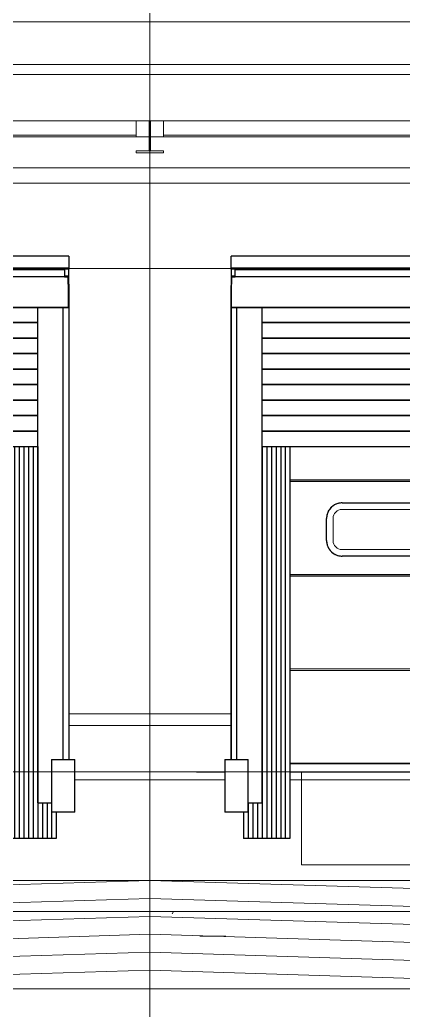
# Model space of a CAD drawing. Extents: x 692141 to 693595, y 1492301 to 1494225.
# Drawn here: x 692415.42 to 692417.89, y 1492374.68 to 1492381.07 of the extents above; entities that cross this region are included whole.
import ezdxf

# ---------------------------------------------------------------- set-up
doc = ezdxf.new("R2010")
doc.units = 0
doc.header["$MEASUREMENT"] = 0
for name, pattern in [('Centre', [7937.5, 1587.5, -1190.625, 3968.75, -1190.625]), ('Grid Line', [5556.25, 3175, -793.75, 793.75, -793.75]), ('Čárka', [3175, 1587.5, -1587.5])]:
    doc.linetypes.add(name, pattern=pattern)
for name, color, linetype, lineweight in [('A-DETL-GENF', 92, 'Continuous', 5), ('A-FLOR', 192, 'Continuous', 5), ('A-FLOR-LEVL', 8, 'Grid Line', 5), ('A-GENM', 13, 'Continuous', 5), ('A-WALL-PATT', 111, 'Continuous', 5), ('S-BEAM', 12, 'Continuous', 5), ('S-GRID', 1, 'Continuous', 5)]:
    doc.layers.add(name, color=color, linetype=linetype, lineweight=lineweight)
doc.layers.add('A-DOOR', color=2, linetype='Continuous')
pattern_1 = [(0, (212730.054, 1200), (4064, 1016), [167.64, -2880.36, 167.64, -2880.36, -16256]), (0, (212730.054, 1200), (4064, 1016), [-6096, 167.64, -5928.36, 167.64, -2880.36, -7112]), (0, (212730.054, 1200), (4064, 1016), [-15240, 167.64, -1864.36, 167.64, -4912.36]), (120, (214254.054, 1708), (-2911.881810244989, 3011.527240979959), [167.64, -2880.36, 167.64, -2880.36, -16256]), (120, (214254.054, 1708), (-2911.881810244989, 3011.527240979959), [-6095.999999999999, 167.64, -5928.359999999999, 167.64, -2880.36, -7111.999999999999]), (120, (214254.054, 1708), (-2911.881810244989, 3011.527240979959), [-15240, 167.64, -1864.36, 167.64, -4912.359999999999]), (240, (214762.054, 3740), (-1152.118189755009, -4027.527240979959), [167.64, -2880.36, 167.64, -2880.36, -16256]), (240, (214762.054, 3740), (-1152.118189755009, -4027.527240979959), [-6096, 167.64, -5928.36, 167.64, -2880.36, -7112]), (240, (214762.054, 3740), (-1152.118189755009, -4027.527240979959), [-15240, 167.64, -1864.36, 167.64, -4912.36])]

# ---------------------------------------------------------------- blocks, each defined once
blk = doc.blocks.new('HAVI-DC_R19_AR_120_STRUCTURE_rvt-2-500_ELEVATION 4')
at = {"layer": 'S-BEAM'}
h = blk.add_hatch(dxfattribs=at)
h.set_pattern_fill('FP_109', color=256, style=0, pattern_type=2)
h.set_pattern_definition(pattern_1)
h.paths.add_polyline_path([(154649.6363114674, 5200.000000000931), (162349.6363114674, 5200.000000000931), (162349.6363114674, 5300.068639883461), (154649.6363114674, 5300.068639883461)], flags=0)
h = blk.add_hatch(dxfattribs=at)
h.set_pattern_fill('FP_109', color=256, style=0, pattern_type=2)
h.set_pattern_definition(pattern_1)
h.paths.add_polyline_path([(155103.6363114656, 0), (162499.6363114754, 0), (162499.6363114754, 500.0000000013763), (154499.6363114689, 500.0000000013763), (154499.6363114689, 0), (154695.6363114678, 0)], flags=0)
h.paths.add_polyline_path([(155046.5202013253, 700.0000000014002), (162499.6363114754, 700.0000000014002), (162499.6363114754, 1400.00000000138), (162014.6363114675, 1400.00000000138), (162014.6363114675, 1139.999999997003), (161894.6363114675, 1139.999999997003), (161894.6363114675, 969.9999999969727), (161594.6363114675, 969.9999999969727), (161594.6363114675, 1400.00000000138), (161519.7546187947, 1400.00000000138), (161519.7546187947, 799.9999999999914), (159479.7546187947, 799.9999999999914), (159479.7546187947, 1400.00000000138), (159404.6363114675, 1400.00000000138), (159404.6363114675, 969.9999999969727), (159104.6363114675, 969.9999999969727), (159104.6363114675, 1139.999999997003), (158984.6363114675, 1139.999999997003), (158984.6363114675, 1400.00000000138), (158014.7863138004, 1400.00000000138), (158014.7863138004, 1139.999999997003), (157894.7863138005, 1139.999999997003), (157894.7863138005, 969.9999999969727), (157594.7863138004, 969.9999999969727), (157594.7863138004, 1400.00000000138), (157519.636311469, 1400.00000000138), (157519.636311469, 799.9999999999914), (155479.636311469, 799.9999999999914), (155479.636311469, 1400.00000000138), (155404.7863138004, 1400.00000000138), (155404.7863138004, 969.9999999969727), (155104.7863138005, 969.9999999969727), (155104.7863138005, 1139.999999997003), (154984.7863138004, 1139.999999997003), (154984.7863138004, 1400.00000000138), (154499.6363114689, 1400.00000000138), (154499.6363114689, 700.0000000014002), (155024.7863138005, 700.0000000014002)], flags=0)
at = {"layer": 'S-BEAM', "color": 7}
for p, q in [((154649.6363114674, 5200.000000000933), (162349.6363114674, 5200.000000000933)), ((158014.7863138004, 1400.000000001379), (158984.6363114675, 1400.000000001379)), ((159404.6363114675, 1400.000000001379), (159479.7546187947, 1400.000000001379)), ((159479.7546187947, 800.0000000000011), (159479.7546187947, 1400.000000001379)), ((161519.7546187947, 800.0000000000011), (159479.7546187947, 800.0000000000011))]:
    blk.add_line(p, q, dxfattribs=at)
blk = doc.blocks.new('Column Center Mark - Column Center Mark-439589-500_ELEVATION 4')
at = {"layer": 'A-DETL-GENF', "lineweight": 9}
for p, q in [((43649.75461878071, 74.99999999996534), (43649.75461878071, -75.00000000003465)), ((43574.75461878071, -3.465174813754857e-11), (43724.75461878071, -3.465174813754857e-11))]:
    blk.add_line(p, q, dxfattribs=at)
blk = doc.blocks.new('Doors_Industrial_Loading-Systems_Sectional-Overhead-Door_High-Lift_40mm - 2500 x 3000 mm-V91-500_ELEVATION 4')
at = {"layer": 'A-DOOR', "color": 7}
for p, q in [((161594.6363114676, 3273.999999996978), (159404.6363114676, 3273.999999996978)), ((159740.9696448008, 3136.49999999713), (160203.9696448008, 3136.49999999713)), ((159740.9696448008, 3136.49999999713), (160203.9696448008, 3136.49999999713)), ((160795.3029781341, 3136.499999997063), (161258.3029781341, 3136.499999997063)), ((160795.3029781341, 3136.499999997063), (161258.3029781341, 3136.499999997063)), ((159640.9696448008, 2893.499999997032), (159640.9696448008, 3036.49999999713)), ((159640.9696448008, 2893.499999997032), (159640.9696448008, 3036.49999999713)), ((160303.9696448008, 3036.49999999713), (160303.9696448008, 2893.499999997034)), ((160303.9696448008, 3036.49999999713), (160303.9696448008, 2893.499999997034)), ((160695.3029781341, 2893.499999996908), (160695.3029781341, 3036.499999997063)), ((160695.3029781341, 2893.499999996908), (160695.3029781341, 3036.499999997063)), ((161358.3029781341, 3036.499999997064), (161358.3029781341, 2893.499999996909)), ((161358.3029781341, 3036.499999997064), (161358.3029781341, 2893.499999996909)), ((160203.9696448008, 2793.499999997033), (159740.9696448008, 2793.499999997033)), ((160203.9696448008, 2793.499999997034), (159740.9696448008, 2793.499999997034)), ((161258.3029781341, 2793.499999996908), (160795.3029781341, 2793.499999996908)), ((161258.3029781341, 2793.499999996909), (160795.3029781341, 2793.499999996909)), ((159404.6363114676, 2675.02522143521), (161594.6363114676, 2675.02522143521)), ((159404.6363114676, 2675.02522143521), (161594.6363114676, 2675.02522143521)), ((161594.6363114676, 1455.025221435202), (159404.6363114676, 1455.025221435202)), ((159404.6363114676, 1455.025221435202), (161594.6363114676, 1455.025221435202)), ((159404.6363114676, 1399.99999999697), (161594.6363114676, 1399.99999999697))]:
    blk.add_line(p, q, dxfattribs=at)
at = {"layer": 'A-DOOR', "color": 1, "linetype": 'Čárka'}
blk.add_line((158799.6363114676, 1399.999999996979), (158984.6363114676, 1399.999999996979), dxfattribs=at)
at = {"layer": 'A-DOOR', "color": 7}
for centre, radius, start, end in [((159740.9696448008, 3036.49999999713), 100, 90, 180), ((159740.9696448008, 3036.49999999713), 99.99999999997526, 90, 104.9999999999903), ((160203.9696448008, 3036.49999999713), 100.0000000000291, 75.00000000000126, 90), ((160203.9696448008, 3036.49999999713), 100.0000000000291, 359.9999999999992, 89.99999999999987), ((160795.3029781341, 3036.499999997063), 100, 90, 180), ((160795.3029781341, 3036.499999997063), 100.0000000000034, 90, 104.9999999999863), ((161258.3029781341, 3036.499999997063), 100, 75.00000000000922, 90.00000000000014), ((161258.3029781341, 3036.499999997063), 100, 2.544443745170813e-13, 90.00000000000026), ((159740.9696448008, 3036.49999999713), 100.0000000000041, 150.0000000000031, 158.0128132541543), ((159740.9696448008, 3036.49999999713), 99.99999999999041, 129.5802092617609, 140.4197907381175), ((159740.9696448008, 3036.49999999713), 100.0000000000023, 111.9871867448774, 120.0000000000137), ((160203.9696448008, 3036.49999999713), 100.0000000000317, 60.00000000000799, 68.01281325502251), ((160203.9696448008, 3036.49999999713), 99.9999999999943, 40.33458794811154, 50.41979073815119), ((160203.9696448008, 3036.49999999713), 100.0000000000129, 21.9871867452904, 29.99999999999895), ((160795.3029781341, 3036.499999997063), 99.99999999997085, 150.000000000003, 158.0128132543198), ((160795.3029781341, 3036.499999997063), 100.0000000000042, 129.5802092620662, 140.4197907379651), ((160795.3029781341, 3036.499999997063), 99.99999999999838, 111.9871867456348, 119.9999999999859), ((161258.3029781341, 3036.499999997063), 100.0000000000015, 60.00000000001503, 68.01281325461728), ((161258.3029781341, 3036.499999997063), 99.99999999996544, 39.58020926206368, 45.00000000000018), ((161258.3029781341, 3036.499999997063), 99.99999999997317, 21.9871867457548, 29.99999999999759), ((159740.9696448008, 3036.49999999713), 99.99999999999955, 165.0000000000016, 179.9999999999997), ((160203.9696448008, 3036.49999999713), 100.0000000000109, 0, 14.99999999999999), ((160795.3029781341, 3036.499999997063), 99.99999999999955, 165.0000000000013, 179.9999999999997), ((161258.3029781341, 3036.499999997063), 99.99999999997526, 2.605510395055025e-13, 14.99999999999967), ((159740.9696448008, 2893.499999997033), 100.0000000000184, 180.0000000000004, 195.0000000000015), ((159740.9696448008, 2893.499999997033), 100.0000000000009, 180.0000000000002, 270.0000000000002), ((160203.9696448008, 2893.499999997033), 100.0000000000291, 269.9999999999999, 2.482820498217458e-13), ((160203.9696448008, 2893.499999997033), 100.0000000000291, 344.999999999997, 0), ((160795.3029781341, 2893.499999996908), 100.0000000000034, 180.0000000000001, 194.9999999999988), ((160795.3029781341, 2893.499999996908), 100.0000000000009, 180.0000000000002, 270.0000000000002), ((161258.3029781341, 2893.499999996908), 100, 270, 3.943887805014761e-13), ((161258.3029781341, 2893.499999996908), 99.9999999999709, 345.0000000000013, 0), ((159740.9696448008, 2893.499999997033), 100.0000000000275, 201.9871867461324, 210.0000000000026), ((159740.9696448008, 2893.499999997033), 100.0000000000161, 219.5802092625206, 230.4197907375355), ((160203.9696448008, 2893.499999997033), 99.99999999999012, 309.5802092625985, 319.6654120518665), ((160203.9696448008, 2893.499999997033), 100.0000000000269, 329.9999999999977, 338.0128132539543), ((160795.3029781341, 2893.499999996908), 99.99999999997317, 201.9871867455937, 209.9999999999972), ((160795.3029781341, 2893.499999996908), 99.99999999998951, 219.5802092619729, 230.4197907379929), ((161258.3029781341, 2893.499999996908), 99.99999999999162, 314.9999999999923, 320.4197907377746), ((161258.3029781341, 2893.499999996908), 99.99999999997085, 330.0000000000032, 338.0128132543198), ((159740.9696448008, 2893.499999997033), 100.0000000000118, 239.9999999999881, 248.012813253757), ((159740.9696448008, 2893.499999997033), 100.0000000000007, 255.0000000000132, 270), ((160203.9696448008, 2893.499999997033), 99.99999999995468, 269.9999999999996, 285.0000000000091), ((160203.9696448008, 2893.499999997033), 99.99999999997708, 291.9871867462822, 300.00000000002), ((160795.3029781341, 2893.499999996908), 99.99999999998592, 240.0000000000108, 248.0128132545046), ((160795.3029781341, 2893.499999996908), 100.0000000000005, 255.000000000013, 269.9999999999999), ((161258.3029781341, 2893.499999996908), 100.0000000000034, 269.9999999999996, 284.999999999986), ((161258.3029781341, 2893.499999996908), 99.99999999999838, 291.9871867453485, 299.9999999999857)]:
    blk.add_arc(centre, radius, start, end, dxfattribs=at)
at = {"layer": 'A-GENM', "color": 7}
for p, q in [((159404.6363114676, 3285.02522143521), (161594.6363114676, 3285.02522143521)), ((159404.6363114675, 3285.02522143521), (161594.6363114676, 3285.02522143521)), ((159740.9696448008, 3136.499999996981), (160203.9696448008, 3136.499999996981)), ((160795.3029781341, 3136.499999996981), (161258.3029781341, 3136.499999996981)), ((160203.9696448008, 3094.499999996981), (159740.9696448008, 3094.499999996981)), ((160203.9696448008, 3094.499999996981), (159740.9696448008, 3094.499999996981)), ((161258.3029781341, 3094.499999996981), (160795.3029781341, 3094.499999996981)), ((161258.3029781341, 3094.499999996981), (160795.3029781341, 3094.499999996981)), ((159640.9696448008, 2893.499999996981), (159640.9696448008, 3036.499999996981)), ((159682.9696448008, 3036.499999996981), (159682.9696448008, 2893.499999996981)), ((159682.9696448008, 3036.499999996981), (159682.9696448008, 2893.499999996981)), ((160261.9696448008, 2893.499999996981), (160261.9696448008, 3036.499999996981)), ((160261.9696448008, 2893.499999996981), (160261.9696448008, 3036.499999996982)), ((160303.9696448008, 3036.499999996982), (160303.9696448008, 2893.499999996981)), ((160695.3029781341, 2893.499999996981), (160695.3029781341, 3036.499999996981)), ((160737.3029781341, 3036.499999996981), (160737.3029781341, 2893.499999996981)), ((160737.3029781341, 3036.499999996981), (160737.3029781341, 2893.499999996981)), ((161316.3029781341, 2893.499999996981), (161316.3029781341, 3036.499999996981)), ((161316.3029781341, 2893.499999996981), (161316.3029781341, 3036.499999996982)), ((161358.3029781341, 3036.499999996982), (161358.3029781341, 2893.499999996981)), ((159740.9696448008, 2835.499999996982), (160203.9696448008, 2835.499999996982)), ((159740.9696448008, 2835.499999996982), (160203.9696448008, 2835.499999996982)), ((160795.3029781341, 2835.499999996982), (161258.3029781341, 2835.499999996982)), ((160795.3029781341, 2835.499999996982), (161258.3029781341, 2835.499999996982)), ((160203.9696448008, 2793.499999996981), (159740.9696448008, 2793.499999996981)), ((161258.3029781341, 2793.499999996981), (160795.3029781341, 2793.499999996981)), ((161594.6363114676, 2663.99999999698), (159404.6363114676, 2663.99999999698)), ((159404.6363114676, 2065.025221435211), (161594.6363114676, 2065.025221435211)), ((159404.6363114675, 2065.025221435211), (161594.6363114676, 2065.025221435211)), ((161594.6363114676, 2053.999999996979), (159404.6363114676, 2053.999999996979)), ((159404.6363114676, 1455.025221435211), (161594.6363114676, 1455.025221435211)), ((159404.6363114675, 1455.025221435211), (161594.6363114676, 1455.025221435211))]:
    blk.add_line(p, q, dxfattribs=at)
for centre, radius, start, end in [((159740.9696448008, 3036.499999996981), 100.0000000000005, 90.00000000000026, 180.0000000000002), ((160203.9696448008, 3036.499999996981), 100.0000000000291, 5.08789356700367e-13, 90.00000000000026), ((160795.3029781341, 3036.499999996981), 100.0000000000005, 90.00000000000026, 180.0000000000002), ((161258.3029781341, 3036.499999996981), 100, 5.216109677600168e-13, 90.00000000000026), ((159740.9696448008, 3036.499999996981), 58.0000000000291, 90, 180), ((159740.9696448008, 3036.499999996981), 58.0000000000291, 90, 180), ((160203.9696448008, 3036.499999996981), 58.0000000000291, 0, 90), ((160203.9696448008, 3036.499999996981), 58.0000000000291, 8.984518603637631e-13, 90), ((160795.3029781341, 3036.499999996981), 57.9999999999709, 90, 180), ((160795.3029781341, 3036.499999996981), 57.9999999999709, 90, 180), ((161258.3029781341, 3036.499999996981), 57.9999999999709, 0, 90), ((161258.3029781341, 3036.499999996981), 57.9999999999709, 8.984518603637631e-13, 90), ((159740.9696448008, 2893.499999996981), 100.0000000000005, 180.0000000000002, 269.9999999999999), ((159740.9696448008, 2893.499999996981), 58.0000000000291, 180.0000000000002, 269.9999999999998), ((159740.9696448008, 2893.499999996981), 58.0000000000291, 180, 269.9999999999996), ((160203.9696448008, 2893.499999996981), 58.0000000000291, 269.9999999999996, 0), ((160203.9696448008, 2893.499999996981), 58.0000000000291, 269.9999999999996, 0), ((160203.9696448008, 2893.499999996981), 100.0000000000291, 269.9999999999996, 0), ((160795.3029781341, 2893.499999996981), 100.0000000000005, 180.0000000000002, 269.9999999999999), ((160795.3029781341, 2893.499999996981), 57.99999999999954, 180.0000000000002, 269.9999999999999), ((160795.3029781341, 2893.499999996981), 57.9999999999709, 180, 269.9999999999996), ((161258.3029781341, 2893.499999996981), 57.9999999999709, 269.9999999999996, 0), ((161258.3029781341, 2893.499999996981), 57.9999999999709, 269.9999999999996, 0), ((161258.3029781341, 2893.499999996981), 99.9999999999709, 269.9999999999996, 0)]:
    blk.add_arc(centre, radius, start, end, dxfattribs=at)
blk = doc.blocks.new('Door_ASSA-ABLOY DS6070B Inflatable shelter - Insulated wall-V99-500_ELEVATION 4')
at = {"layer": 'A-DOOR', "color": 47}
for p, q in [((155024.7863138005, 4652.807871864885), (155024.7863138005, 4729.999999996988)), ((157974.7863138005, 4729.999999996979), (155024.7863138005, 4729.999999996988)), ((157974.7863138005, 4729.999999996979), (157974.7863138005, 4652.807871864876)), ((155023.7863138005, 4649.999999996991), (155023.7863138005, 4598.999999996989)), ((155024.7863138005, 4647.691042939573), (155024.7863138005, 4652.807871864885)), ((155024.7863138005, 4652.807871864885), (157974.7863138005, 4652.807871864876)), ((155024.7863138005, 4644.684469772975), (155024.7863138005, 4647.691042939573)), ((157974.7863138005, 4647.691042939563), (155024.7863138005, 4647.691042939573)), ((157974.7863138005, 4644.684469772965), (155024.7863138005, 4644.684469772974)), ((155049.7863138005, 4598.999999996989), (155049.7863138005, 4647.69104293955)), ((157947.7863138005, 4641.364026622491), (155049.7863138005, 4641.364026622491)), ((157947.7863138005, 4647.691042939549), (157947.7863138005, 4598.999999997001)), ((157974.7863138005, 4652.807871864876), (157974.7863138005, 4647.691042939563)), ((157974.7863138005, 4647.691042939563), (157974.7863138005, 4644.684469772965)), ((157975.7863138004, 4598.999999997001), (157975.7863138004, 4649.999999996992)), ((155049.7863138005, 4598.99999999699), (155023.7863138005, 4598.99999999699)), ((155023.7863138005, 4598.999999996989), (155023.7863138005, 4538.99999999699)), ((155023.7863138005, 4538.99999999699), (155027.7863138005, 4538.99999999699)), ((155024.7863138005, 4547.999999996992), (155024.7863138005, 1479.999999996993)), ((155024.7863138005, 1479.999999996995), (155024.7863138005, 4538.999999997)), ((155027.7863138005, 4598.99999999703), (155027.7863138005, 4547.999999997031)), ((155027.7863138005, 4547.999999997032), (155027.7863138005, 4598.999999997029)), ((155027.7863138005, 4538.99999999699), (155027.7863138005, 4595.99999999699)), ((155027.7863138005, 4595.99999999699), (155046.5202013253, 4595.99999999699)), ((155027.7863138005, 4397.999999996989), (155027.7863138005, 4595.99999999699)), ((157971.7863138005, 4595.999999996991), (155027.7863138005, 4595.999999996991)), ((155049.7863138005, 4595.99999999699), (155049.7863138005, 4598.999999996989)), ((157975.7863138004, 4598.999999997001), (157947.7863138005, 4598.999999997001)), ((157947.7863138005, 4598.999999997001), (157947.7863138005, 4595.999999997001)), ((157947.7863138005, 4595.999999997001), (157971.7863138005, 4595.999999997001)), ((157971.7863138004, 4598.99999999703), (157971.7863138004, 4547.999999997031)), ((157971.7863138004, 4547.999999997032), (157971.7863138004, 4598.999999997029)), ((157971.7863138005, 4595.999999997001), (157971.7863138005, 4538.999999996992)), ((157971.7863138005, 4595.99999999699), (157971.7863138005, 4397.999999996989)), ((157971.7863138005, 4538.999999996991), (157975.7863138004, 4538.999999996991)), ((157974.7863138005, 4547.999999996992), (157974.7863138005, 1479.999999996993)), ((157974.7863138005, 4538.999999997), (157974.7863138005, 1479.999999996996)), ((157975.7863138004, 4538.999999996991), (157975.7863138004, 4598.999999997001)), ((155027.7863138005, 4394.999999996989), (155027.7863138005, 4397.999999996989)), ((157971.7863138005, 4397.999999996989), (155027.7863138005, 4397.999999996989)), ((157971.7863138005, 4397.999999996989), (155027.7863138005, 4397.999999996989)), ((157971.7863138005, 4394.99999999699), (155027.7863138005, 4394.99999999699)), ((155061.792969874, 1479.999999996993), (155061.792969874, 4394.999999996971)), ((157937.7796577268, 4394.999999996971), (157937.7796577268, 1479.999999996993)), ((157971.7863138005, 4397.999999996989), (157971.7863138005, 4394.999999996989)), ((154984.7863138005, 1479.999999996995), (155134.7863138005, 1479.999999996994)), ((154984.7863138005, 1479.999999996995), (154984.7863138005, 1139.999999996994)), ((155134.7863138004, 1139.999999996994), (155134.7863138005, 1479.999999996995)), ((157864.7863138004, 1479.999999997002), (158014.7863138004, 1479.999999997002)), ((157864.7863138004, 1479.999999997002), (157864.7863138004, 1139.999999997)), ((158014.7863138004, 1139.999999997), (158014.7863138004, 1479.999999997002)), ((155134.7863138004, 1139.999999996994), (154984.7863138005, 1139.999999996994)), ((158014.7863138004, 1139.999999997), (157864.7863138004, 1139.999999996999))]:
    blk.add_line(p, q, dxfattribs=at)
at = {"layer": 'A-DOOR', "color": 117}
for p, q in [((155027.7863138005, 4547.999999996993), (155027.7863138005, 4598.999999997008)), ((155027.7863138005, 4582.68366976728), (155027.7863138005, 4598.999999997009)), ((155027.7863138005, 4556.584353991191), (155027.7863138005, 4582.68366976728)), ((157971.7863138004, 4598.999999997011), (157971.7863138004, 4547.999999996998)), ((157971.7863138004, 4598.999999996999), (157971.7863138004, 4582.68366976727)), ((157971.7863138004, 4582.68366976727), (157971.7863138004, 4556.584353991181)), ((155224.7863138005, 1199.999999996987), (155224.7863138005, 4394.999999997)), ((157774.7863138005, 1199.999999996988), (157774.7863138005, 4394.99999999696)), ((155134.7863138004, 1199.999999996987), (155224.7863138005, 1199.999999996987)), ((157774.7863138005, 1199.999999996988), (157864.7863138005, 1199.999999996988))]:
    blk.add_line(p, q, dxfattribs=at)
at = {"layer": 'A-DOOR', "color": 130}
for p, q in [((157774.7863138004, 4299.99999999708), (155224.7863138004, 4299.99999999708)), ((155224.7863138004, 4299.999999997044), (157774.7863138004, 4299.999999997044)), ((157774.7863138004, 4199.999999997067), (155224.7863138004, 4199.999999997067)), ((155224.7863138004, 4199.999999997067), (157774.7863138004, 4199.999999997067)), ((157774.7863138004, 4099.999999997055), (155224.7863138004, 4099.999999997055)), ((155224.7863138004, 4099.999999997055), (157774.7863138004, 4099.999999997055)), ((157774.7863138004, 3999.999999997044), (155224.7863138004, 3999.999999997044)), ((155224.7863138004, 3999.999999997044), (157774.7863138004, 3999.999999997044)), ((157774.7863138004, 3899.999999997066), (155224.7863138004, 3899.999999997066)), ((155224.7863138004, 3899.999999997066), (157774.7863138004, 3899.999999997066)), ((157774.7863138004, 3799.999999997089), (155224.7863138004, 3799.999999997089)), ((155224.7863138004, 3799.999999997054), (157774.7863138004, 3799.999999997054)), ((157774.7863138004, 3699.999999997077), (155224.7863138004, 3699.999999997077)), ((155224.7863138004, 3699.999999997077), (157774.7863138004, 3699.999999997077)), ((157774.7863138004, 3599.999999997065), (155224.7863138004, 3599.999999997065)), ((155224.7863138004, 3599.999999997065), (157774.7863138004, 3599.999999997065)), ((155224.7863138005, 3500.073277789998), (155224.7863138005, 969.9999999969889)), ((155224.7863138005, 3500.073277789998), (155224.7863138005, 969.9999999969889)), ((155224.7863138004, 3499.999999997088), (157774.7863138004, 3499.999999997088)), ((155254.7863138005, 3500.091597238241), (155254.7863138005, 1400.000000001407)), ((155254.7863138005, 3500.091597238241), (155254.7863138005, 969.9999999969889)), ((155284.7863138005, 3500.109916686441), (155284.7863138005, 969.9999999969879)), ((155284.7863138005, 3500.109916686441), (155284.7863138005, 969.9999999969889)), ((155314.7863138005, 3500.128236134684), (155314.7863138005, 1400.000000001406)), ((155314.7863138005, 3500.128236134684), (155314.7863138005, 969.9999999969879)), ((155344.7863138005, 3500.146555582926), (155344.7863138005, 969.9999999969879)), ((155344.7863138005, 3500.146555582926), (155344.7863138005, 969.9999999969879)), ((155374.7863138005, 3500.16487503117), (155374.7863138005, 1400.000000001406)), ((155374.7863138005, 3500.16487503117), (155374.7863138005, 969.9999999969879)), ((155404.7863138005, 3500.18319447937), (155404.7863138005, 969.9999999969879)), ((157594.7863138005, 3499.99999999706), (157594.7863138005, 969.9999999969803)), ((157624.7863138005, 3499.99999999706), (157624.7863138005, 969.9999999969803)), ((157624.7863138005, 3499.99999999706), (157624.7863138005, 1400.000000001399)), ((157654.7863138005, 3499.99999999706), (157654.7863138005, 969.9999999969803)), ((157654.7863138005, 3499.99999999706), (157654.7863138005, 969.9999999969803)), ((157684.7863138005, 3499.99999999706), (157684.7863138005, 969.9999999969803)), ((157684.7863138005, 3499.99999999706), (157684.7863138005, 1400.000000001399)), ((157714.7863138005, 3499.99999999706), (157714.7863138004, 969.9999999969803)), ((157714.7863138005, 3499.99999999706), (157714.7863138004, 969.9999999969803)), ((157744.7863138005, 3499.99999999706), (157744.7863138004, 969.9999999969803)), ((157744.7863138005, 3499.99999999706), (157744.7863138005, 1400.000000001399)), ((157774.7863138005, 3499.99999999706), (157774.7863138005, 969.9999999969803)), ((157774.7863138005, 3499.99999999706), (157774.7863138005, 969.9999999969803)), ((155134.7863138005, 1199.999999996993), (155134.7863138005, 969.9999999969889)), ((155164.7863138005, 1199.999999996993), (155164.7863138005, 969.9999999969889)), ((155164.7863138005, 1199.999999996993), (155164.7863138005, 969.9999999969889)), ((155194.7863138005, 1199.999999996993), (155194.7863138005, 969.9999999969889)), ((157804.7863138005, 1199.999999996984), (157804.7863138005, 969.9999999969803)), ((157834.7863138005, 1199.999999996984), (157834.7863138005, 969.9999999969803)), ((157834.7863138005, 1199.999999996984), (157834.7863138005, 969.9999999969803)), ((157864.7863138004, 1199.999999996984), (157864.7863138004, 969.9999999969803)), ((155104.7863138005, 1139.999999997006), (155104.7863138005, 969.9999999969889)), ((157894.7863138005, 1139.999999996997), (157894.7863138005, 969.9999999969803)), ((155134.7863138005, 969.9999999969885), (155104.7863138005, 969.9999999969887)), ((155164.7863138005, 969.9999999969885), (155134.7863138005, 969.9999999969885)), ((155194.7863138005, 969.9999999969885), (155164.7863138005, 969.9999999969887)), ((155224.7863138005, 969.9999999969885), (155194.7863138005, 969.9999999969885)), ((155254.7863138005, 969.9999999969885), (155224.7863138005, 969.9999999969887)), ((155284.7863138005, 969.9999999969885), (155254.7863138005, 969.9999999969885)), ((155314.7863138005, 969.999999996988), (155284.7863138005, 969.9999999969881)), ((155344.7863138005, 969.999999996988), (155314.7863138005, 969.999999996988)), ((155374.7863138005, 969.999999996988), (155344.7863138005, 969.9999999969881)), ((155404.7863138005, 969.999999996988), (155374.7863138005, 969.999999996988)), ((157624.7863138005, 969.9999999969807), (157594.7863138005, 969.9999999969807)), ((157654.7863138005, 969.9999999969806), (157624.7863138005, 969.9999999969807)), ((157684.7863138005, 969.9999999969807), (157654.7863138005, 969.9999999969807)), ((157714.7863138004, 969.9999999969806), (157684.7863138005, 969.9999999969807)), ((157744.7863138004, 969.9999999969801), (157714.7863138004, 969.9999999969801)), ((157774.7863138005, 969.99999999698), (157744.7863138004, 969.9999999969801)), ((157804.7863138005, 969.9999999969801), (157774.7863138005, 969.9999999969801)), ((157834.7863138005, 969.99999999698), (157804.7863138005, 969.9999999969801)), ((157864.7863138004, 969.9999999969801), (157834.7863138005, 969.9999999969801)), ((157894.7863138005, 969.99999999698), (157864.7863138004, 969.9999999969801))]:
    blk.add_line(p, q, dxfattribs=at)
blk = doc.blocks.new('Door_ASSA-ABLOY DS6070B Inflatable shelter - Insulated wall-V73-500_ELEVATION 4')
at = {"layer": 'A-DOOR', "color": 47}
for p, q in [((123024.6363114675, 4652.807871864885), (123024.6363114675, 4729.999999996988)), ((125974.6363114675, 4729.999999996979), (123024.6363114675, 4729.999999996988)), ((125974.6363114675, 4729.999999996979), (125974.6363114675, 4652.807871864876)), ((123023.6363114675, 4649.999999996991), (123023.6363114675, 4598.999999996989)), ((123024.6363114675, 4647.691042939573), (123024.6363114675, 4652.807871864885)), ((123024.6363114675, 4652.807871864885), (125974.6363114675, 4652.807871864876)), ((123024.6363114675, 4644.684469772975), (123024.6363114675, 4647.691042939573)), ((125974.6363114675, 4647.691042939563), (123024.6363114675, 4647.691042939573)), ((125974.6363114675, 4644.684469772965), (123024.6363114675, 4644.684469772974)), ((123049.6363114675, 4598.999999996989), (123049.6363114675, 4647.69104293955)), ((125947.6363114675, 4641.364026622491), (123049.6363114675, 4641.364026622491)), ((125947.6363114675, 4647.691042939549), (125947.6363114675, 4598.999999997001)), ((125974.6363114675, 4652.807871864876), (125974.6363114675, 4647.691042939563)), ((125974.6363114675, 4647.691042939563), (125974.6363114675, 4644.684469772965)), ((125975.6363114675, 4598.999999997001), (125975.6363114675, 4649.999999996992)), ((123049.6363114675, 4598.99999999699), (123023.6363114675, 4598.99999999699)), ((123023.6363114675, 4598.999999996989), (123023.6363114675, 4538.99999999699)), ((123023.6363114675, 4538.99999999699), (123027.6363114675, 4538.99999999699)), ((123024.6363114675, 4547.999999996992), (123024.6363114675, 1479.999999996993)), ((123024.6363114675, 1479.999999996995), (123024.6363114675, 4538.999999997)), ((123027.6363114675, 4598.99999999703), (123027.6363114675, 4547.999999997031)), ((123027.6363114675, 4547.999999997032), (123027.6363114675, 4598.999999997029)), ((123027.6363114675, 4538.99999999699), (123027.6363114675, 4595.99999999699)), ((123027.6363114675, 4595.99999999699), (123049.6363114675, 4595.99999999699)), ((123027.6363114675, 4397.999999996989), (123027.6363114675, 4595.99999999699)), ((125971.6363114675, 4595.999999996991), (123027.6363114675, 4595.999999996991)), ((123049.6363114675, 4595.99999999699), (123049.6363114675, 4598.999999996989)), ((125975.6363114675, 4598.999999997001), (125947.6363114675, 4598.999999997001)), ((125947.6363114675, 4598.999999997001), (125947.6363114675, 4595.999999997001)), ((125947.6363114675, 4595.999999997001), (125971.6363114675, 4595.999999997001)), ((125971.6363114675, 4598.99999999703), (125971.6363114675, 4547.999999997031)), ((125971.6363114675, 4547.999999997032), (125971.6363114675, 4598.999999997029)), ((125971.6363114675, 4595.999999997001), (125971.6363114675, 4538.999999996992)), ((125971.6363114675, 4595.99999999699), (125971.6363114675, 4397.999999996989)), ((125971.6363114675, 4538.999999996991), (125975.6363114675, 4538.999999996991)), ((125974.6363114675, 4547.999999996992), (125974.6363114675, 1479.999999996993)), ((125974.6363114675, 4538.999999997), (125974.6363114675, 1479.999999996996)), ((125975.6363114675, 4538.999999996991), (125975.6363114675, 4598.999999997001)), ((123027.6363114675, 4394.999999996989), (123027.6363114675, 4397.999999996989)), ((125971.6363114675, 4397.999999996989), (123027.6363114675, 4397.999999996989)), ((125971.6363114675, 4397.999999996989), (123027.6363114675, 4397.999999996989)), ((125971.6363114675, 4394.99999999699), (123027.6363114675, 4394.99999999699)), ((123061.642967541, 1479.999999996993), (123061.642967541, 4394.999999996971)), ((125937.6296553938, 4394.999999996971), (125937.6296553938, 1479.999999996993)), ((125971.6363114675, 4397.999999996989), (125971.6363114675, 4394.999999996989)), ((122984.6363114675, 1479.999999996995), (123134.6363114675, 1479.999999996994)), ((122984.6363114675, 1479.999999996995), (122984.6363114675, 1139.999999996994)), ((123134.6363114675, 1139.999999996994), (123134.6363114675, 1479.999999996995)), ((125864.6363114675, 1479.999999997002), (126014.6363114675, 1479.999999997002)), ((125864.6363114675, 1479.999999997002), (125864.6363114675, 1139.999999997)), ((126014.6363114675, 1139.999999997), (126014.6363114675, 1479.999999997002)), ((123134.6363114675, 1139.999999996994), (122984.6363114675, 1139.999999996994)), ((126014.6363114675, 1139.999999997), (125864.6363114675, 1139.999999996999))]:
    blk.add_line(p, q, dxfattribs=at)
at = {"layer": 'A-DOOR', "color": 117}
for p, q in [((123027.6363114675, 4547.999999996993), (123027.6363114675, 4598.999999997008)), ((123027.6363114675, 4582.68366976728), (123027.6363114675, 4598.999999997009)), ((123027.6363114675, 4556.584353991191), (123027.6363114675, 4582.68366976728)), ((125971.6363114675, 4598.999999997011), (125971.6363114675, 4547.999999996998)), ((125971.6363114675, 4598.999999996999), (125971.6363114675, 4582.68366976727)), ((125971.6363114675, 4582.68366976727), (125971.6363114675, 4556.584353991181)), ((123224.6363114675, 1199.999999996987), (123224.6363114675, 4394.999999997)), ((125774.6363114675, 1199.999999996988), (125774.6363114675, 4394.99999999696)), ((123134.6363114675, 1199.999999996987), (123224.6363114675, 1199.999999996987)), ((125774.6363114675, 1199.999999996988), (125864.6363114675, 1199.999999996988))]:
    blk.add_line(p, q, dxfattribs=at)
at = {"layer": 'A-DOOR', "color": 130}
for p, q in [((125774.6363114674, 4299.99999999708), (123224.6363114674, 4299.99999999708)), ((123224.6363114674, 4299.999999997044), (125774.6363114674, 4299.999999997044)), ((125774.6363114674, 4199.999999997067), (123224.6363114674, 4199.999999997067)), ((123224.6363114674, 4199.999999997067), (125774.6363114674, 4199.999999997067)), ((125774.6363114674, 4099.999999997055), (123224.6363114674, 4099.999999997055)), ((123224.6363114674, 4099.999999997055), (125774.6363114674, 4099.999999997055)), ((125774.6363114674, 3999.999999997044), (123224.6363114674, 3999.999999997044)), ((123224.6363114674, 3999.999999997044), (125774.6363114674, 3999.999999997044)), ((125774.6363114674, 3899.999999997066), (123224.6363114674, 3899.999999997066)), ((123224.6363114674, 3899.999999997066), (125774.6363114674, 3899.999999997066)), ((125774.6363114674, 3799.999999997089), (123224.6363114674, 3799.999999997089)), ((123224.6363114674, 3799.999999997054), (125774.6363114674, 3799.999999997054)), ((125774.6363114674, 3699.999999997077), (123224.6363114674, 3699.999999997077)), ((123224.6363114674, 3699.999999997077), (125774.6363114674, 3699.999999997077)), ((125774.6363114674, 3599.999999997065), (123224.6363114674, 3599.999999997065)), ((123224.6363114674, 3599.999999997065), (125774.6363114674, 3599.999999997065)), ((123224.6363114675, 3500.073277789998), (123224.6363114675, 969.9999999969889)), ((123224.6363114675, 3500.073277789998), (123224.6363114675, 969.9999999969889)), ((123224.6363114674, 3499.999999997088), (125774.6363114674, 3499.999999997088)), ((123254.6363114675, 3500.091597238241), (123254.6363114675, 1400.000000001407)), ((123254.6363114675, 3500.091597238241), (123254.6363114675, 969.9999999969889)), ((123284.6363114675, 3500.109916686441), (123284.6363114675, 969.9999999969879)), ((123284.6363114675, 3500.109916686441), (123284.6363114675, 969.9999999969889)), ((123314.6363114675, 3500.128236134684), (123314.6363114675, 1400.000000001406)), ((123314.6363114675, 3500.128236134684), (123314.6363114675, 969.9999999969879)), ((123344.6363114675, 3500.146555582926), (123344.6363114675, 969.9999999969879)), ((123344.6363114675, 3500.146555582926), (123344.6363114675, 969.9999999969879)), ((123374.6363114675, 3500.16487503117), (123374.6363114675, 1400.000000001406)), ((123374.6363114675, 3500.16487503117), (123374.6363114675, 969.9999999969879)), ((123404.6363114675, 3500.18319447937), (123404.6363114675, 969.9999999969879)), ((125594.6363114675, 3499.99999999706), (125594.6363114675, 969.9999999969803)), ((125624.6363114675, 3499.99999999706), (125624.6363114675, 969.9999999969803)), ((125624.6363114675, 3499.99999999706), (125624.6363114675, 1400.000000001399)), ((125654.6363114675, 3499.99999999706), (125654.6363114675, 969.9999999969803)), ((125654.6363114675, 3499.99999999706), (125654.6363114675, 969.9999999969803)), ((125684.6363114675, 3499.99999999706), (125684.6363114675, 969.9999999969803)), ((125684.6363114675, 3499.99999999706), (125684.6363114675, 1400.000000001399)), ((125714.6363114675, 3499.99999999706), (125714.6363114675, 969.9999999969803)), ((125714.6363114675, 3499.99999999706), (125714.6363114675, 969.9999999969803)), ((125744.6363114675, 3499.99999999706), (125744.6363114675, 969.9999999969803)), ((125744.6363114675, 3499.99999999706), (125744.6363114675, 1400.000000001399)), ((125774.6363114675, 3499.99999999706), (125774.6363114675, 969.9999999969803)), ((125774.6363114675, 3499.99999999706), (125774.6363114675, 969.9999999969803)), ((123134.6363114675, 1199.999999996993), (123134.6363114675, 969.9999999969889)), ((123164.6363114675, 1199.999999996993), (123164.6363114675, 969.9999999969889)), ((123164.6363114675, 1199.999999996993), (123164.6363114675, 969.9999999969889)), ((123194.6363114675, 1199.999999996993), (123194.6363114675, 969.9999999969889)), ((125804.6363114675, 1199.999999996984), (125804.6363114675, 969.9999999969803)), ((125834.6363114675, 1199.999999996984), (125834.6363114675, 969.9999999969803)), ((125834.6363114675, 1199.999999996984), (125834.6363114675, 969.9999999969803)), ((125864.6363114675, 1199.999999996984), (125864.6363114675, 969.9999999969803)), ((123104.6363114675, 1139.999999997006), (123104.6363114675, 969.9999999969889)), ((125894.6363114675, 1139.999999996997), (125894.6363114675, 969.9999999969803)), ((123134.6363114675, 969.9999999969885), (123104.6363114675, 969.9999999969887)), ((123164.6363114675, 969.9999999969885), (123134.6363114675, 969.9999999969885)), ((123194.6363114675, 969.9999999969885), (123164.6363114675, 969.9999999969887)), ((123224.6363114675, 969.9999999969885), (123194.6363114675, 969.9999999969885)), ((123254.6363114675, 969.9999999969885), (123224.6363114675, 969.9999999969887)), ((123284.6363114675, 969.9999999969885), (123254.6363114675, 969.9999999969885)), ((123314.6363114675, 969.999999996988), (123284.6363114675, 969.9999999969881)), ((123344.6363114675, 969.999999996988), (123314.6363114675, 969.999999996988)), ((123374.6363114675, 969.999999996988), (123344.6363114675, 969.9999999969881)), ((123404.6363114675, 969.999999996988), (123374.6363114675, 969.999999996988)), ((125624.6363114675, 969.9999999969807), (125594.6363114675, 969.9999999969807)), ((125654.6363114675, 969.9999999969806), (125624.6363114675, 969.9999999969807)), ((125684.6363114675, 969.9999999969807), (125654.6363114675, 969.9999999969807)), ((125714.6363114675, 969.9999999969806), (125684.6363114675, 969.9999999969807)), ((125744.6363114675, 969.9999999969801), (125714.6363114675, 969.9999999969801)), ((125774.6363114675, 969.99999999698), (125744.6363114675, 969.9999999969801)), ((125804.6363114675, 969.9999999969801), (125774.6363114675, 969.9999999969801)), ((125834.6363114675, 969.99999999698), (125804.6363114675, 969.9999999969801)), ((125864.6363114675, 969.9999999969801), (125834.6363114675, 969.9999999969801)), ((125894.6363114675, 969.99999999698), (125864.6363114675, 969.9999999969801))]:
    blk.add_line(p, q, dxfattribs=at)
blk = doc.blocks.new('H-Wide Flange Beams - H350x175x57_8-2030188-500_ELEVATION 4')
at = {"layer": 'S-BEAM', "color": 90, "lineweight": 9}
for p, q in [((110495.6363114673, 5601.477146665254), (110495.6363114673, 5409.000000001149)), ((110503.6363114673, 5409.000000001149), (110503.6363114673, 5601.477146665254)), ((110495.6363114673, 5409.000000001149), (110411.6363114673, 5409.000000001149)), ((110411.6363114673, 5409.000000001149), (110411.6363114673, 5396.000000001148)), ((110411.6363114673, 5396.000000001148), (110587.6363114673, 5396.000000001148)), ((110587.6363114673, 5409.000000001149), (110503.6363114673, 5409.000000001149)), ((110587.6363114673, 5396.000000001148), (110587.6363114673, 5409.000000001149))]:
    blk.add_line(p, q, dxfattribs=at)
blk = doc.blocks.new('H-Wide Flange Beams - H250x125x29_6-2030162-500_ELEVATION 4')
at = {"layer": 'S-BEAM', "color": 90, "lineweight": 9}
for p, q in [((110411.6363114672, 5601.477146665222), (110411.6363114672, 5509.000000001149)), ((98587.63631146718, 5509.000000001149), (110411.6363114672, 5509.000000001149)), ((98587.63631146718, 5509.000000001149), (110411.6363114672, 5509.000000001149)), ((98587.63631146718, 5500.000000001148), (110411.6363114672, 5500.000000001148)), ((110411.6363114672, 5509.000000001149), (110411.6363114672, 5500.000000001148))]:
    blk.add_line(p, q, dxfattribs=at)
blk = doc.blocks.new('H-Wide Flange Beams - H250x125x29_6-V163-500_ELEVATION 4')
at = {"layer": 'S-BEAM', "color": 90, "lineweight": 9}
for p, q in [((110587.6363114672, 5509.000000001149), (110587.6363114672, 5601.477146665222)), ((110587.6363114672, 5500.000000001148), (110587.6363114672, 5509.000000001149)), ((110587.6363114672, 5509.000000001149), (122411.6363114672, 5509.000000001149)), ((110587.6363114672, 5509.000000001149), (122411.6363114672, 5509.000000001149)), ((110587.6363114672, 5500.000000001148), (122411.6363114672, 5500.000000001148))]:
    blk.add_line(p, q, dxfattribs=at)

msp = doc.modelspace()

# ---------------------------------------------------------------- linework, layer by layer
at = {"layer": 'A-FLOR', "color": 90, "lineweight": 9}
msp.add_line((692717.3624908916, 1492374.813383746), (692229.6700198601, 1492374.813383746), dxfattribs=at)
at = {"layer": 'A-FLOR-LEVL', "linetype": 'Centre'}
for p, q in [((692278.3000830481, 1492380.313383746), (692547.7862502306, 1492380.313383746)), ((692278.3000830481, 1492379.463383747), (692547.7862502306, 1492379.463383747)), ((692278.3000830481, 1492376.213383747), (692544.7862502306, 1492376.213383747)), ((692278.3000830481, 1492374.813383746), (692724.9906739572, 1492374.813383746))]:
    msp.add_line(p, q, dxfattribs=at)
at = {"layer": 'A-WALL-PATT', "color": 8}
for p, q in [((692430.4580527348, 1492381.055860893), (692332.3580527349, 1492381.055860893)), ((692430.4580527348, 1492380.779860893), (692332.3580527349, 1492380.779860893)), ((692430.4080527348, 1492380.779860893), (692332.4080527348, 1492380.779860893)), ((692430.4580527348, 1492380.714860893), (692332.3580527349, 1492380.714860893)), ((692430.4080527348, 1492380.714860893), (692332.4080527348, 1492380.714860893)), ((692430.4580527348, 1492380.414860893), (692332.3580527349, 1492380.414860893)), ((692416.2540527348, 1492380.414797185), (692416.1700527348, 1492380.414797185)), ((692416.3460527349, 1492380.414797185), (692416.2620527348, 1492380.414797185)), ((692332.6580527348, 1492380.113452386), (692430.1580527348, 1492380.113452386)), ((692417.1630527348, 1492379.013383746), (692419.3530527349, 1492379.013383746)), ((692415.733202737, 1492376.588383746), (692416.7830527348, 1492376.588383746)), ((692416.7830527348, 1492376.513383746), (692415.733202737, 1492376.513383746)), ((692415.7732027371, 1492376.213383746), (692416.7430527348, 1492376.213383746)), ((692415.7732027371, 1492376.213383746), (692416.7430527348, 1492376.213383746)), ((692415.7732027371, 1492376.213383746), (692416.7430527348, 1492376.213383746)), ((692417.1630527348, 1492376.213383746), (692419.3530527349, 1492376.213383746)), ((692416.7430527348, 1492376.163383747), (692415.7732027371, 1492376.163383747)), ((692419.3530527349, 1492376.163383747), (692417.1630527348, 1492376.163383747)), ((692376.3581089098, 1492375.513383746), (692428.0580527347, 1492375.513383746)), ((692416.2580527348, 1492375.513383746), (692412.2580527348, 1492375.38918337)), ((692416.2580527348, 1492375.513383746), (692416.2580527348, 1492374.813383746)), ((692416.2580527348, 1492375.513383746), (692420.2580527348, 1492375.38918337)), ((692416.2580527348, 1492375.397503217), (692412.2580527348, 1492375.273302841)), ((692416.2580527348, 1492375.397503217), (692420.2580527348, 1492375.273302841)), ((692428.0580527347, 1492375.313383746), (692376.3581089098, 1492375.313383746)), ((692416.2580527348, 1492375.281622689), (692412.2580527348, 1492375.157422312)), ((692416.2580527348, 1492375.281622689), (692420.2580527348, 1492375.157422312)), ((692416.2580527348, 1492375.165742159), (692412.2580527348, 1492375.041541783)), ((692416.2580527348, 1492375.165742159), (692420.2580527348, 1492375.041541783)), ((692416.2580527348, 1492375.04986163), (692412.2580527348, 1492374.925661254)), ((692416.2580527348, 1492375.04986163), (692420.2580527348, 1492374.925661254)), ((692416.2580527348, 1492374.933981101), (692412.3740917288, 1492374.813383746)), ((692416.2580527348, 1492374.933981101), (692420.1420137407, 1492374.813383746)), ((692376.3581089098, 1492374.813383746), (692428.0580527347, 1492374.813383746))]:
    msp.add_line(p, q, dxfattribs=at)
at = {"layer": 'S-GRID', "linetype": 'Grid Line'}
msp.add_line((692416.2580527348, 1492366.092463748), (692416.2580527348, 1492428.913383747), dxfattribs=at)

# ---------------------------------------------------------------- block references
at = {"layer": 'A-WALL-PATT', "color": 8, "xscale": 0.001, "yscale": 0.001, "zscale": 0.001}
for name, p in [('HAVI-DC_R19_AR_120_STRUCTURE_rvt-2-500_ELEVATION 4', (692257.7584164233, 1492374.813383746)), ('H-Wide Flange Beams - H250x125x29_6-2030162-500_ELEVATION 4', (692305.7584164233, 1492374.813383746)), ('H-Wide Flange Beams - H350x175x57_8-2030188-500_ELEVATION 4', (692305.7584164233, 1492374.813383746)), ('H-Wide Flange Beams - H250x125x29_6-V163-500_ELEVATION 4', (692305.7584164233, 1492374.813383746)), ('Door_ASSA-ABLOY DS6070B Inflatable shelter - Insulated wall-V99-500_ELEVATION 4', (692257.7584164233, 1492374.813383746)), ('Door_ASSA-ABLOY DS6070B Inflatable shelter - Insulated wall-V73-500_ELEVATION 4', (692293.7584164233, 1492374.813383746)), ('Doors_Industrial_Loading-Systems_Sectional-Overhead-Door_High-Lift_40mm - 2500 x 3000 mm-V91-500_ELEVATION 4', (692257.7584164233, 1492374.813383746)), ('Column Center Mark - Column Center Mark-439589-500_ELEVATION 4', (692372.608298116, 1492374.813383746)), ('Column Center Mark - Column Center Mark-439589-500_ELEVATION 4', (692372.608298116, 1492374.813383746))]:
    msp.add_blockref(name, p, dxfattribs=at)

doc.saveas('drawing.dxf')
